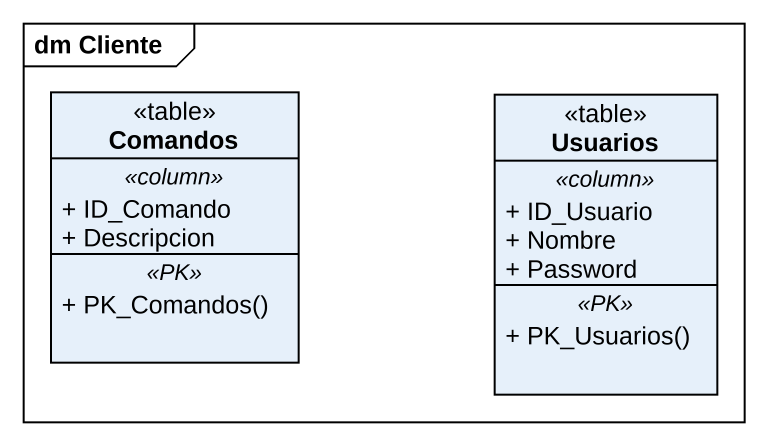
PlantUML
@startuml
mainframe dm Cliente
hide circle
hide empty members
skinparam classAttributeIconSize 0
class Comandos <<table>> {
  .. <<column>> ..
  + ID_Comando
  + Descripcion
  .. <<PK>> ..
  + PK_Comandos()
}
class Usuarios <<table>> {
  .. <<column>> ..
  + ID_Usuario
  + Nombre
  + Password
  .. <<PK>> ..
  + PK_Usuarios()
}
@enduml
